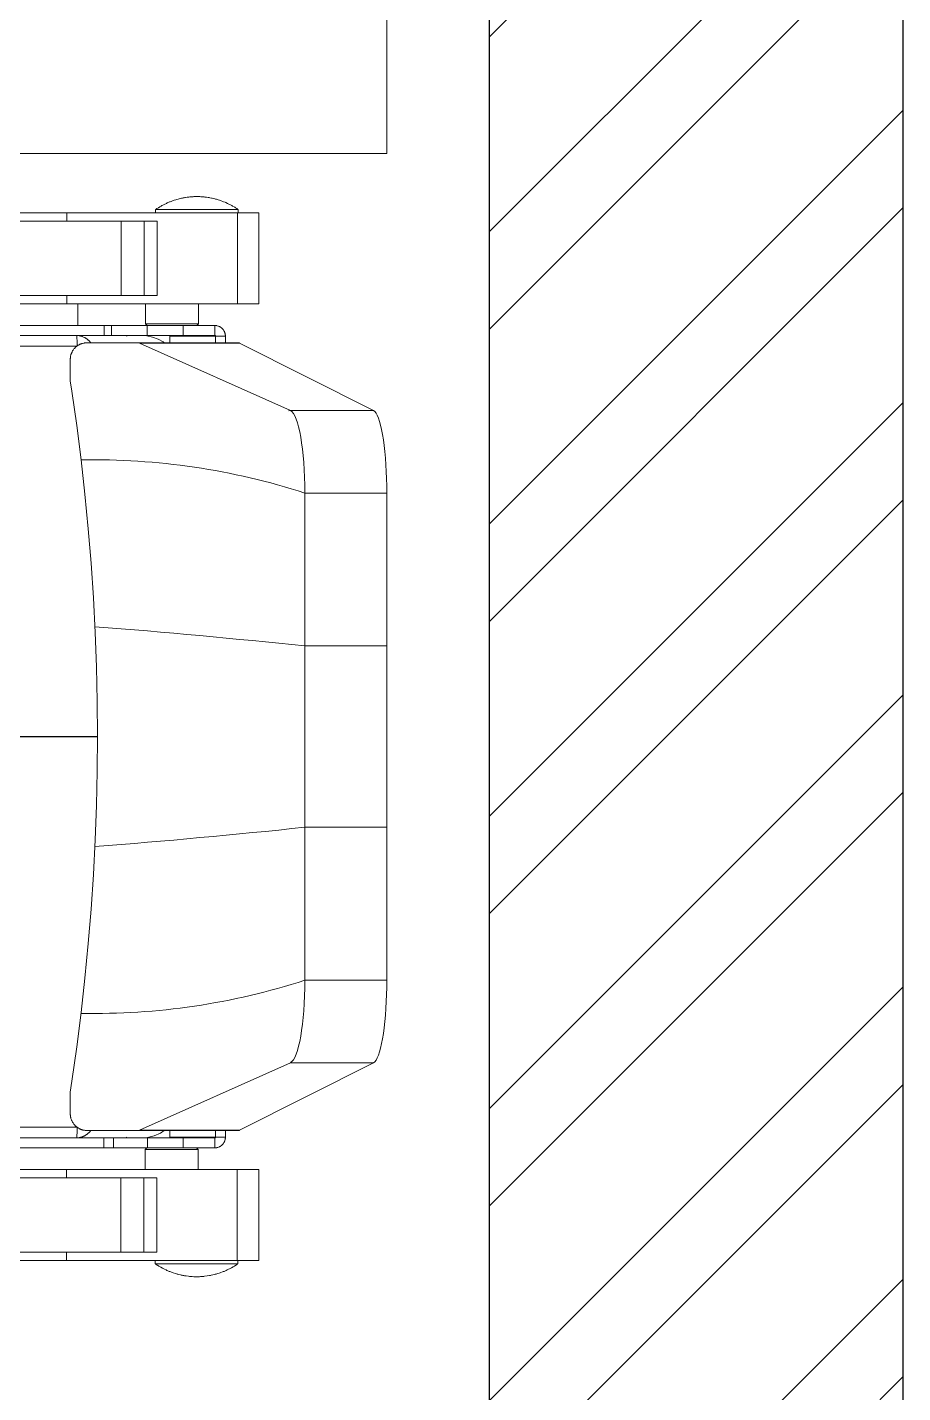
# Model space of a CAD drawing. Header units: feet. Extents: x 3067008 to 3074218, y -5466580 to -5451130.
# Drawn here: x 3073039 to 3073568, y -5455291 to -5454466 of the extents above; entities that cross this region are included whole.
import ezdxf

# ---------------------------------------------------------------- set-up
doc = ezdxf.new("R2010")
doc.units = ezdxf.units.FT
doc.header["$LTSCALE"] = 33
doc.header["$MEASUREMENT"] = 0
doc.linetypes.add('HIDDEN', pattern=[9.524999999999995, 6.349999999999997, -3.174999999999998])
doc.layers.add('A-WALL', color=1, linetype='Continuous')
for name, color, linetype, lineweight in [('LENS-DIM', 252, 'Continuous', 5), ('LENS-FURNITURE', 13, 'Continuous', 9), ('LK-FURNITURE', 13, 'Continuous', 9), ('LN-HATCH', 251, 'Continuous', 0)]:
    doc.layers.add(name, color=color, linetype=linetype, lineweight=lineweight)

# ---------------------------------------------------------------- blocks, each defined once
blk = doc.blocks.new('A$Ceb5d2849')
at = {"layer": 'LN-HATCH'}
h = blk.add_hatch(dxfattribs=at)
h.set_pattern_fill('ANSI32', color=256, scale=333, angle=180)
h.set_pattern_definition([(225, (-4855153.921545184, 5277309.766559889), (88.29995930067012, -88.29995930067015), []), (225, (-4855212.788184619, 5277309.766559889), (88.29995930067012, -88.29995930067015), [])])
edge = h.paths.add_edge_path()
edge.add_line((3911.997087976896, -6821.441672743297), (3911.997087976896, -9854.441672743298))
edge.add_line((3911.997087976896, -9854.441672743298), (4156.997087976895, -9854.441672743298))
edge.add_line((4156.997087976895, -9854.441672743298), (4156.997087976895, -6769.441672743297))
edge.add_line((4156.997087976895, -6769.441672743297), (3911.997087976896, -6769.441672743297))
edge = h.paths.add_edge_path()
edge.add_line((4156.997087976895, -3694.441672743298), (3911.997087976896, -3694.441672743298))
edge.add_line((3911.997087976896, -3694.441672743298), (3911.997087976896, -6514.441672743298))
edge.add_line((3911.997087976896, -6514.441672743298), (4156.997087976895, -6514.441672743298))
edge.add_line((4156.997087976895, -6571.441672742366), (4156.997087976895, -3698.258792048321))
h.paths.add_polyline_path([(4156.997087976895, -474.4416727432981), (3906.997087976895, -474.4416727432981), (3906.997087976895, -3434.441672743298), (4156.997087976895, -3434.441672743298)])
h.paths.add_polyline_path([(4156.997087976895, 1955.55832725577), (366.9970879768953, 1955.55832725577), (366.9970879768953, 1705.558327256702), (3906.997087976895, 1705.558327256702), (3906.997087976895, -224.4416727432981), (4156.997087976895, -224.4416727432981)])
edge = h.paths.add_edge_path()
edge.add_line((-2403.002912023105, 2980.558327257633), (-2153.002912023105, 2980.558327257633))
edge.add_line((-2183.002912023105, 2980.558327256702), (-2183.002912023105, 4135.558327257633))
edge.add_line((-2183.002912023105, 4135.558327257633), (-883.0029120231047, 4135.558327257633))
edge.add_line((-883.0029120231047, 4135.558327257633), (-883.0029120231047, 1705.55832725577))
edge.add_line((-883.0029120231047, 1705.55832725577), (131.9970879713073, 1705.55832725577))
edge.add_line((131.9970879713073, 1705.55832725577), (131.9970879713073, 1955.55832725577))
edge.add_line((131.9970879713073, 1955.55832725577), (-633.0029120231047, 1955.55832725577))
edge.add_line((-633.0029120231047, 1955.55832725577), (-633.0029120231047, 4385.558327257633))
edge.add_line((-633.0029120231047, 4385.558327257633), (-2403.002912023105, 4385.558327257633))
edge.add_line((-2403.002912023105, 4385.558327257633), (-2403.002912023105, 2987.834062271751))
edge = h.paths.add_edge_path()
edge.add_line((-2403.002912023105, 2698.558327257633), (-2403.002912023105, -291.4416727423668))
edge.add_line((-2403.002912023105, -259.4416727423668), (-2183.002912023105, -259.4416727423668))
edge.add_line((-2183.002912023105, -259.4416727423668), (-2183.002912023105, 2695.558327257634))
edge.add_line((-2183.002912023105, 2695.558327257634), (-2403.002912023105, 2695.558327257634))
h.paths.add_polyline_path([(-2153.002912023105, -529.4416727423667), (-2403.002912023105, -529.4416727423667), (-2403.002912023105, -3449.441672742367), (-2153.002912023105, -3449.441672742367)])
edge = h.paths.add_edge_path()
edge.add_line((-2403.002912023105, -6548.441672742367), (-2153.002912023105, -6548.441672742367))
edge.add_line((-2153.002912023105, -6571.441672743297), (-2153.002912023105, -3699.441672742367))
edge.add_line((-2153.002912023105, -3699.441672742367), (-2403.002912023105, -3699.441672742367))
edge.add_line((-2403.002912023105, -3699.441672742367), (-2403.002912023105, -6571.441672743297))
edge = h.paths.add_edge_path()
edge.add_line((-2403.002912023105, -6791.441672742367), (-2403.002912023105, -9911.441672742369))
edge.add_line((-2403.002912023105, -9876.441672742367), (-2153.002912023105, -9876.441672742367))
edge.add_line((-2153.002912023105, -9876.441672742367), (-2153.002912023105, -6796.441672742367))
edge.add_line((-2153.002912023105, -6796.441672742367), (-2403.002912023105, -6796.441672742367))
at = {"layer": 'A-WALL'}
for p, q in [((4156.997087976895, 1955.55832725577), (4156.997087976895, -10131.44167274329)), ((3906.997087976895, 1705.55832725577), (3906.997087976895, -224.4416727432981))]:
    blk.add_line(p, q, dxfattribs=at)
blk = doc.blocks.new('TRIAL SET CABINET 633x500')
at = {"layer": 'LENS-FURNITURE'}
blk.add_lwpolyline([(119.4230440827086, -352.4817388160154), (119.4230440827086, -985.4817388160156), (-380.5769559172913, -985.4817388160156), (-380.5769559172913, -352.4817388160154)], close=True, dxfattribs=at)
blk = doc.blocks.new('CHAIR UNIT')
at = {"layer": 'Defpoints', "linetype": 'HIDDEN'}
blk.add_line((0, 205.7260339055501), (0, -205.7260339055793), dxfattribs=at)
at = {"layer": 'LENS-FURNITURE'}
for points in [[(-147.1943452823906, 331.1256455461554), (-147.1943452823906, 380.5769559177861), (-151.5496397707611, 380.5495641275193), (-155.868411893025, 380.4491275675247), (-160.1324005834758, 380.2847768315114), (-164.2868219334632, 380.0565119194216), (-168.3225455321371, 379.7643328331469), (-172.1939183576032, 379.417370168172), (-175.8644182831049, 379.0064933290123), (-179.324914181605, 378.5499635048618), (-182.5480148121714, 378.0386501038447), (-185.4880669172853, 377.4725531241856), (-188.1450704988092, 376.8790643542597), (-190.491633602418, 376.2399226048728), (-192.5003649890422, 375.56425846598), (-194.1712641799822, 374.8612025405455), (-195.4860701132566, 374.1398854184954), (-196.4265212463215, 373.4003071072802), (-197.001748945564, 372.6515981986886), (-197.001748945564, 322.3967953379323)], [(-147.1943452823906, 380.5769559177861), (147.2308676522225, 380.5769559177861)], [(-54.7606068085879, 331.1256455461554), (-54.7606068085879, 380.5769559177861)], [(54.79712917841972, 331.1256455461554), (54.79712917841972, 380.5769559177861)], [(197.0474022049457, 322.3967953379323), (197.0474022049457, 372.6515981986886), (196.4721745047718, 373.4003071072802), (195.531722895801, 374.1398854184954), (194.2169169615954, 374.8612025405455), (192.546018009074, 375.56425846598), (190.5372868617996, 376.2399226048728), (188.1907232813537, 376.8790643542597), (185.5337199382484, 377.4725531241856), (182.5936678322032, 378.0386501038447), (179.3705674409866, 378.5499635048618), (175.9100713040679, 379.0064933290123), (172.2304407265037, 379.417370168172), (168.3681985521689, 379.7643328331469), (164.3324747160077, 380.0565119194216), (160.1780536044389, 380.2847768315114), (155.9140649139881, 380.4491275675247), (151.5952930301428, 380.5495641275193), (147.2308676522225, 380.5769559177861), (147.2308676522225, 331.1256455461554)], [(147.2308676522225, 331.1256455461554), (-147.1943452823906, 331.1256455461554)], [(-237.7881233915687, 231.2460509821831), (-197.001748945564, 322.3967953379323)], [(196.9560961686075, 321.200687206263), (197.0108795994893, 321.6754782196076), (197.0291409026831, 321.9220043245877)], [(197.0474022049457, 322.3967953379323), (237.8246457614005, 231.2460509821831)], [(-261.5002822503448, 290.2023122571991), (-261.5002822503448, 303.1951510048821), (-316.4938646722585, 303.1951510048821), (-316.4938646722585, 290.2023122571991), (-261.5002822503448, 290.2023122571991), (-261.5002822503448, 187.0174417796661)], [(316.4938649134711, 290.3940547816455), (316.4938649134711, 303.3868935330538), (261.500282490626, 303.3868935330538), (261.500282490626, 290.3940547816455), (316.4938649134711, 290.3940547816455), (316.4938649134711, 187.2091843059752)], [(-316.4938646722585, 290.6953644652968), (-318.4934651684017, 290.6953644652968), (-318.7856443449855, 290.2753570306231), (-319.0686928685753, 289.8553495922243), (-319.3426107419655, 289.435342155688), (-319.8904467262328, 288.5770660897541), (-320.1461032964289, 288.1387974603276), (-320.4108905177563, 287.700528830901), (-320.9039425933734, 286.8239915720769), (-321.1504689883441, 286.3765923452738), (-321.3878642562777, 285.9291931203334), (-321.6161293489859, 285.4817938935303), (-321.8443942032755, 285.0252640693507), (-322.2826628480107, 284.1122044266085), (-322.492666637525, 283.6465440087486), (-322.702670189552, 283.1900141845981), (-322.9035435663536, 282.7243537649047), (-323.0952860536054, 282.2495627496973), (-323.2870283024386, 281.7839023318665), (-323.4696403760463, 281.3091113166592), (-323.816602983512, 280.3595292862446), (-323.9900844059885, 279.8756076736609), (-324.1453045271336, 279.4008166584536), (-324.4557447666303, 278.4329734332859), (-324.6018342357129, 277.9490518225648), (-324.7387932911515, 277.4559996144672), (-324.8757523465902, 276.9720780018833), (-325.0035805124789, 276.4790257937857), (-325.2409762572497, 275.4929213775904), (-325.4601104594767, 274.5068169613951), (-325.5514162583277, 274.0046341559209), (-325.6518529467285, 273.5115819478233), (-325.8983791042119, 272.0050335332635), (-326.0901215914637, 270.4984851205372), (-326.1449052607641, 269.9963023150631), (-326.1905582789332, 269.4941195114516), (-326.2270804084837, 268.9828061086009), (-326.2636030139402, 268.4806233049894), (-326.2909947298467, 267.9693099040014), (-326.3183864448219, 267.4671270985273), (-326.3366477480158, 266.9649442930531), (-326.3457781616598, 266.453630892036), (-326.3549090512097, 265.951448086591), (-326.3549090512097, 265.4401346855739), (-326.3457781616598, 264.9288212845859), (-326.3366477480158, 264.4266384791117), (-326.3183864448219, 263.9153250781237), (-326.2636030139402, 262.9109594709007), (-326.2270804084837, 262.3996460699127), (-326.1905582789332, 261.8974632644385), (-326.1449052607641, 261.3952804589644), (-326.0901215914637, 260.8839670579764), (-325.8983791042119, 259.3774186433875), (-325.8162034796551, 258.8752358379133), (-325.7340283319354, 258.3821836316783), (-325.6518529467285, 257.8800008262042), (-325.5514162583277, 257.3778180225927), (-325.4601104594767, 256.8847658126324), (-325.3505431190133, 256.3825830090209), (-325.2409762572497, 255.8895307990606), (-325.0035805124789, 254.9034263828653), (-324.8757523465902, 254.4195047721441), (-324.7387932911515, 253.9264525640465), (-324.6018342357129, 253.4425309514626), (-324.4557447666303, 252.9586093388789), (-323.9900844059885, 251.5068445048529), (-323.816602983512, 251.0320534896455), (-323.6431217994541, 250.5481318770617), (-323.4696403760463, 250.0824714592309), (-323.2870283024386, 249.6076804421609), (-323.0952860536054, 249.1328894269536), (-322.9035435663536, 248.6672290072602), (-322.702670189552, 248.2015685894294), (-322.492666637525, 247.7359081697359), (-322.2826628480107, 247.279378347419), (-321.8443942032755, 246.3663187028142), (-321.6161293489859, 245.9097888804972), (-321.3878642562777, 245.4623896555568), (-321.1504689883441, 245.0149904287536), (-320.6574166752399, 244.1201919770101), (-320.4108905177563, 243.6819233475835), (-320.1461032964289, 243.2436547163234), (-319.8904467262328, 242.8145166842733), (-319.3426107419655, 241.9562406183104), (-319.0686928685753, 241.5362331817742), (-318.7856443449855, 241.1070951478905), (-318.4934651684017, 240.6962183068681), (-316.4938646722585, 240.6962183068681)], [(-318.4934651684017, 240.6962183068681), (-318.4934651684017, 290.6953644652968)], [(-316.4938646722585, 290.2023122571991), (-316.4938646722585, 187.0174417796661)], [(-237.9707354661077, 230.1686405996735), (-237.9707354661077, 230.4151667065162), (-237.9707354661077, 290.9418905702769), (-237.9707354661077, 291.0423271302425), (-237.9616045765579, 291.1427636920707), (-237.943343273364, 291.2432002520654), (-237.9250824470073, 291.3345062183798), (-237.8976904936135, 291.4258121809981), (-237.8611681256443, 291.5262487428263), (-237.8246457595378, 291.6175547091407), (-237.7881233915687, 291.699730076245)], [(238.0163882486522, 230.1686405996735), (238.0163882486522, 230.4151667065162), (238.0163882486522, 290.9418905702769), (238.0163882486522, 291.0423271302425), (238.0072578350082, 291.1427636920707), (237.9889965318144, 291.2432002520654), (237.9707352295518, 291.3345062183798), (237.9433435136452, 291.4258121809981), (237.9068211466074, 291.5262487428263), (237.8702987795696, 291.6175547091407), (237.8246457614005, 291.699730076245)], [(261.500282490626, 290.3940547816455), (261.500282490626, 187.2091843059752)], [(316.4938649134711, 240.8879608331772), (318.4934654096141, 240.8879608331772), (318.7856445852667, 241.2988376741996), (319.0686931088567, 241.7188451107068), (319.6165286172182, 242.5771211766696), (320.1461032982916, 243.4353972426034), (320.6574166771023, 244.3119345014566), (320.9039428345858, 244.7593337282597), (321.1504689911381, 245.1976023576863), (321.3878644965589, 245.6450015844894), (321.6161293517798, 246.1015314068063), (321.8443944435567, 246.5489306317177), (322.063528646715, 247.0054604558973), (322.2826630882919, 247.4711208718654), (322.4926666393876, 247.927650696045), (322.7026704298332, 248.3933111157385), (322.9035433297977, 248.8589715354319), (323.095286055468, 249.3246319532627), (323.2870285427198, 249.79942296847), (323.4696406163275, 250.2650833881635), (323.8166032247245, 251.214665418549), (323.9900844087824, 251.6985870292992), (324.1453045289964, 252.1733780463692), (324.4557447684929, 253.1412212678115), (324.6018344759941, 253.6342734777718), (324.8757521100342, 254.6021167010767), (325.0035807527603, 255.0951689073118), (325.2409760206938, 256.0812733253697), (325.3505433602259, 256.5743255334673), (325.4509798102081, 257.0765083389415), (325.5514164986089, 257.5695605470392), (325.6518529485911, 258.0717433525133), (325.7340283347294, 258.564795560611), (325.8162037208677, 259.0669783642224), (325.962293189019, 260.0713439733081), (326.0901215933263, 261.0757095842564), (326.1357746114954, 261.5778923878679), (326.1905580433086, 262.0892057888559), (326.2636027773841, 263.0935713998333), (326.2909949701279, 263.6048848008213), (326.3183866860345, 264.1070676062954), (326.3366477508098, 264.6183810072835), (326.3457784019411, 265.1205638090323), (326.3549088146537, 265.6318772118829), (326.3549088146537, 266.1340600154945), (326.3457784019411, 266.6453734164825), (326.3366477508098, 267.1475562219566), (326.3183866860345, 267.6588696229737), (326.2909949701279, 268.1610524284188), (326.2636027773841, 268.6723658294359), (326.1905580433086, 269.6767314403842), (326.1357746114954, 270.1880448413722), (326.0901215933263, 270.6902276449837), (325.962293189019, 271.6945932540693), (325.8162037208677, 272.698958863155), (325.7340283347294, 273.2011416686291), (325.6518529485911, 273.6941938767559), (325.4509798102081, 274.6985594877042), (325.3505433602259, 275.1916116958018), (325.2409760206938, 275.6846639020368), (325.0035807527603, 276.6707683200948), (324.8757521100342, 277.1638205281925), (324.7387935314328, 277.6477421407762), (324.6018344759941, 278.1407943488739), (324.4557447684929, 278.6247159614577), (324.1453045289964, 279.5925591829), (323.9900844087824, 280.06735019997), (323.8166032247245, 280.5512718106911), (323.4696406163275, 281.5008538411057), (323.2870285427198, 281.975644856313), (322.9035433297977, 282.9069656938082), (322.7026704298332, 283.3726261135016), (322.2826630882919, 284.3039469510259), (321.8443944435567, 285.2170065975224), (321.6161293517798, 285.6644058224629), (321.3878644965589, 286.1209356447798), (321.1504689911381, 286.5683348697203), (320.9039428345858, 287.0157340965234), (320.6574166771023, 287.4540027277835), (320.1461032982916, 288.3305399866367), (319.8813160769641, 288.7596780186868), (319.6165286172182, 289.1979466499762), (319.3426109822467, 289.6179540846206), (319.0686931088567, 290.0470921166707), (318.7856445852667, 290.4670995550696), (318.4934654096141, 290.8871069916058), (316.4938649134711, 290.8871069916058)], [(318.4934654096141, 290.8871069916058), (318.4934654096141, 240.8879608331772)], [(-237.9707354661077, 277.1729511237063), (-241.9973281733692, 277.1729511237063), (-241.9973281733692, 283.0804470272269), (-242.1890708990395, 283.0804470272269), (-242.572555873543, 283.0621858343365), (-242.7642983607948, 283.0439246414462), (-242.9560410864651, 283.016532853042), (-243.1386529225856, 282.9891410627752), (-243.3303954098374, 282.9526186751318), (-243.5130072459578, 282.9160962912137), (-243.7047497322783, 282.8704433080275), (-244.0699736420065, 282.7608761506854), (-244.2434548269957, 282.6969619765005), (-244.4260669015348, 282.6239172049099), (-244.7730295080692, 282.4778276617871), (-244.946510931477, 282.3956522928201), (-245.1199921155348, 282.304346330231), (-245.2843428868801, 282.2130403639167), (-245.6130444295705, 282.0121672420937), (-245.7682645497844, 281.9026000847225), (-245.9234849084169, 281.7839023318665), (-246.0695743765682, 281.6743351744953), (-246.2247944967821, 281.5465068224002), (-246.3617535531521, 281.4186784740014), (-246.5078430213034, 281.2908501237689), (-246.6448018383236, 281.1630217716447), (-246.7726300042123, 281.0169322285219), (-246.9004586469382, 280.8799732846091), (-247.028286812827, 280.7338837396237), (-247.1469848044216, 280.5877941964718), (-247.3661190066486, 280.2773539173068), (-247.4756861086935, 280.1130031812645), (-247.5761225586757, 279.9577830407361), (-247.6765592470765, 279.7843017092091), (-247.7678650459274, 279.6199509731668), (-247.9322160556912, 279.2729883082211), (-248.0783055238426, 278.9260256413836), (-248.2061336897313, 278.5608017835184), (-248.2609175983816, 278.3781898564775), (-248.3065706174821, 278.1955779275449), (-248.3522233972326, 278.0038354012358), (-248.3887457642704, 277.8212234723032), (-248.416137480177, 277.6294809478859), (-248.4435294345021, 277.4468690189534), (-248.4709211494774, 277.2551264926442), (-248.48005180154, 277.0633839663351), (-248.4983128663152, 276.871641440026), (-248.4983128663152, 276.6798989156086)], [(-237.9707354661077, 283.0804470272269), (-241.9973281733692, 283.0804470272269)], [(248.4983131065965, 276.6798989156086), (248.4709211522713, 277.2551264926442), (248.4435294363648, 277.4468690189534), (248.4161377204582, 277.6294809478859), (248.3887460045516, 277.8212234723032), (248.3522233990953, 278.0038354012358), (248.3065703809261, 278.1955779275449), (248.1422196086496, 278.743413712451), (248.0783055257052, 278.9260256413836), (247.9322160575539, 279.2729883082211), (247.8500406723469, 279.4464696397481), (247.758734873496, 279.6199509731668), (247.6674288362265, 279.7843017092091), (247.5761227989569, 279.9577830407361), (247.4756861105561, 280.1130031812645), (247.3661192469299, 280.2773539173068), (247.1469845678657, 280.5877941964718), (247.0282870531082, 280.7338837396237), (246.9004586488008, 280.8799732846091), (246.7726302444935, 281.0169322285219), (246.6448020786047, 281.1630217716447), (246.5078430231661, 281.2908501237689), (246.0695743784309, 281.6743351744953), (245.9234846718609, 281.7839023318665), (245.7682647900656, 281.9026000847225), (245.6130444314331, 282.0121672420937), (245.2843431271613, 282.2130403639167), (245.119992355816, 282.304346330231), (244.9465109333396, 282.3956522928201), (244.7730297483504, 282.4778276617871), (244.426067141816, 282.6239172049099), (244.243455067277, 282.6969619765005), (244.0699736438692, 282.7608761506854), (243.8873615702614, 282.8156597312191), (243.6956193214282, 282.8704433080275), (243.5130072478205, 282.9160962912137), (243.3303954117, 282.9526186751318), (243.1386529244483, 282.9891410627752), (242.9469104371965, 283.016532853042), (242.7642983626574, 283.0439246414462), (242.5725558754057, 283.0621858343365), (242.1890709009022, 283.0804470272269), (241.9973284136504, 283.0804470272269), (241.9973284136504, 277.1729511237063), (238.0163882486522, 277.1729511237063)], [(241.9973284136504, 283.0804470272269), (238.0163882486522, 283.0804470272269)], [(-242.4995111394673, 257.6517359141144), (-242.4995111394673, 276.6798989156086), (-248.4983128663152, 276.6798989156086), (-248.4983128663152, 257.6517359141144)], [(-242.4995111394673, 249.288109567482), (-242.462988534011, 249.4341991106048), (-242.353421671316, 249.5528968653525), (-242.1890708990395, 249.6076804421609), (-241.9973281733692, 249.6076804421609), (-241.9973281733692, 277.1729511237063), (-242.0521118436009, 277.1729511237063), (-242.0977648627013, 277.1638205281925), (-242.1525482935831, 277.1455593353021), (-242.2438543308526, 277.1090369495214), (-242.289507349953, 277.0816451610881), (-242.3351603681222, 277.0451227734447), (-242.3716824967414, 277.008600387664), (-242.3990746894851, 276.9720780018833), (-242.4538581203669, 276.8807720374316), (-242.4721194235608, 276.8351190561079), (-242.4903804883361, 276.7803354774369), (-242.4995111394673, 276.7346824961423), (-242.4995111394673, 276.6798989156086)], [(242.49951114133, 249.2972401629959), (242.4355970583856, 249.461590899009), (242.3990744529292, 249.5072438821662), (242.3808131497353, 249.5163744777092), (242.3808131497353, 249.5255050731939), (242.2073319656774, 249.6076804421609), (241.9973284136504, 249.6076804421609), (241.9973284136504, 277.1729511237063), (242.0521118454635, 277.1729511237063), (242.097764864564, 277.1638205281925), (242.1525485347956, 277.1455593353021), (242.2438545711338, 277.1090369495214), (242.2895075902343, 277.0816451610881), (242.3260297188535, 277.0451227734447), (242.3716827370226, 277.008600387664), (242.3990744529292, 276.9720780018833), (242.4538583606481, 276.8807720374316), (242.4721191879362, 276.8351190561079), (242.481250077486, 276.7803354774369), (242.4903804901987, 276.7346824961423), (242.49951114133, 276.6798989156086)], [(242.49951114133, 257.6517359141144), (242.49951114133, 276.6798989156086), (248.4983131065965, 276.6798989156086), (248.4983131065965, 257.6517359141144)], [(-248.4983128663152, 265.6957913879305), (-249.5026785582304, 266.6910264015314), (-261.5002822503448, 266.6910264015314)], [(-249.5026785582304, 234.6974164407293), (-249.5026785582304, 266.6910264015314)], [(261.500282490626, 266.8827689259487), (249.4935479089618, 266.8827689259487), (248.4983131065965, 265.887533912377)], [(249.4935479089618, 266.8827689259487), (249.4935479089618, 234.8800283696619)], [(-241.9973281733692, 249.6076804421609), (-240.6551305251196, 249.5711580582429), (-239.31293287687, 249.5528968653525), (-237.9707354661077, 249.5255050731939)], [(238.0163882486522, 249.5346356705995), (239.3494554832578, 249.5528968653525), (241.9973284136504, 249.6076804421609)], [(-266.4947185218334, 187.0174417796661), (-266.4947185218334, 241.6549309346592), (-311.4994284007698, 241.6549309346592), (-311.4994284007698, 187.0174417796661)], [(-237.9707354661077, 201.772485642432), (-238.1807390172034, 201.6081349064188), (-238.3724815044552, 201.4529147677531), (-238.5733546428383, 201.2885640317108), (-238.76509713009, 201.1150827001547), (-238.9477092046291, 200.9416013667651), (-239.1394516918808, 200.7681200333463), (-239.31293287687, 200.5855081044138), (-239.4864142984152, 200.3937655781338), (-239.6598954834044, 200.2111536492011), (-239.8333769068122, 200.0102805273782), (-239.9885972645134, 199.8185380029316), (-240.1529477983713, 199.6176648811088), (-240.3081679176539, 199.407661163772), (-240.4542576242238, 199.2067880419781), (-240.6003470933065, 198.996784320916), (-240.8742649666965, 198.5585156933521), (-241.1299215368927, 198.1202470620628), (-241.2486192891374, 197.8919821518356), (-241.3581866286695, 197.6637172416085), (-241.4677534922958, 197.4263217321422), (-241.5773208327591, 197.1980568219151), (-241.6777575202285, 196.9606613143114), (-241.7690633200109, 196.7232658067369), (-241.8512387052178, 196.4858702991041), (-241.942544741556, 196.239344194124), (-242.015589476563, 196.0019486865494), (-242.0886342106387, 195.7554225834319), (-242.1525482935831, 195.5088964784518), (-242.2164626149461, 195.2532397779285), (-242.2712460467592, 195.0067136729485), (-242.3168990649283, 194.760187569831), (-242.3625520840287, 194.5045308674744), (-242.4355968181044, 193.9932174664864), (-242.462988534011, 193.7466913633689), (-242.4995111394673, 193.2353779623809), (-242.4995111394673, 232.0769352578791), (-242.1708095967769, 236.1035282934608), (-241.1573134902865, 240.1301213272091), (-239.5046756025404, 243.8280128888727), (-237.9707354661077, 246.0376172307296)], [(238.0163882486522, 246.0558784236201), (238.5277016274631, 245.4076060768566), (240.2442538365722, 242.3762480548467), (241.5042763389647, 239.0527109465329), (242.2438545711338, 235.6378678737674), (242.49951114133, 232.0769352578791), (242.49951114133, 193.2353779623809), (242.49951114133, 83.9969220382045)], [(311.4994284026325, 187.2091843059752), (311.4994284026325, 241.8466734609683), (266.4947185236961, 241.8466734609683), (266.4947185236961, 187.2091843059752)], [(-266.4947185218334, 233.8208791819052), (-311.4994284007698, 233.8208791819052)], [(-261.5002822503448, 234.6974164407293), (-249.5026785582304, 234.6974164407293), (-248.4983128663152, 235.6926514524384)], [(-248.4983128663152, 215.3679437555839), (-248.4983128663152, 209.633929185482), (-242.4995111394673, 209.633929185482), (-242.4995111394673, 215.3679437555839), (-248.4983128663152, 215.3679437555839), (-248.4983128663152, 235.9391775574186)], [(-242.4995111394673, 235.9391775574186), (-242.4995111394673, 215.3679437555839)], [(242.49951114133, 214.3087945678271), (242.49951114133, 209.7617575375771), (248.4983131065965, 209.7617575375771), (248.4983131065965, 214.3087945678271), (242.49951114133, 214.3087945678271), (242.49951114133, 235.9026551716379)], [(248.4983131065965, 214.3087945678271), (248.4983131065965, 235.9026551716379)], [(248.4983131065965, 235.8843939806102), (249.4935479089618, 234.8800283696619), (261.500282490626, 234.8800283696619)], [(311.4994284026325, 234.0126217063517), (266.4947185236961, 234.0126217063517)], [(-242.4995111394673, 222.6085067421372), (-242.4355968181044, 222.9919917910302), (-242.3990746894851, 223.0924283528584), (-242.389943799004, 223.1198201431543), (-242.3808133862912, 223.1380813360447), (-242.2073319638148, 223.3663462462719), (-241.9973281733692, 223.612872351252)], [(241.9973284136504, 223.7041783138411), (242.1890709009022, 223.4485216152098), (242.3534214347601, 223.2019955102296), (242.4629887742922, 222.9554694071121), (242.49951114133, 222.6998127047555)], [(-266.4947185218334, 219.8419360179978), (-311.4994284007698, 219.8419360179978)], [(311.4994284026325, 220.0336785424442), (266.4947185236961, 220.0336785424442)], [(-248.4983128663152, 209.633929185482), (-248.4983128663152, 149.3902538124821)], [(-242.4995111394673, 209.633929185482), (-242.4995111394673, 149.3902538124821)], [(242.49951114133, 149.4724291795573), (242.49951114133, 209.7617575375771)], [(248.4983131065965, 149.4724291795573), (248.4983131065965, 209.7617575375771)], [(-237.9707354661077, 199.4624447406095), (-237.9707354661077, 199.3620081787521), (-237.9707354661077, 199.1154820756346), (-237.9524741638452, 198.6406910604273), (-237.9250824470073, 198.3941649573098), (-237.870298538357, 197.9193739402399), (-237.8337764106691, 197.6819784344989), (-237.7424703733995, 197.2071874174289), (-237.6876867031679, 196.969791911717), (-237.6237726202234, 196.7323964022216), (-237.5598585372791, 196.5041314919945), (-237.4868138032034, 196.2758665799046), (-237.4046381786466, 196.0384710723301), (-237.3224630318582, 195.8193367576168), (-237.2402876457199, 195.5910718473896), (-237.1398509573191, 195.3719375308136), (-237.0394142689183, 195.1436726205866), (-236.9389778189361, 194.9336689013871), (-236.8294107168913, 194.7145345885365), (-236.4733174592256, 194.0845234328299), (-236.336358403787, 193.8836503110069), (-236.2085299994796, 193.682777189184), (-236.062440530397, 193.4819040654984), (-235.770261593163, 193.0984190147719), (-235.4598211143166, 192.7331951569067), (-235.29547058139, 192.5505832279741), (-235.1311198100447, 192.3771018964471), (-234.957638386637, 192.2036205630283), (-234.7841572025791, 192.039269826986), (-234.6015451289714, 191.8749190909439), (-234.2363212183118, 191.5644788117788), (-233.8528362438083, 191.2722997255041), (-233.4510899670422, 190.9983818321198), (-233.2502168286592, 190.8705534818581), (-233.0402132775635, 190.7427251316256), (-232.6202059350908, 190.5053296240221), (-232.4102019071579, 190.3957624666509), (-231.9719335008413, 190.1948893429944), (-231.7436686465517, 190.1035833803762), (-231.5245339665562, 190.0122774140618), (-231.0680044963956, 189.8479266780196), (-230.8306087525561, 189.7748819083208), (-230.6023438982665, 189.7109677341068), (-230.3649483919144, 189.6561841535731), (-230.1366833001375, 189.601400574902), (-229.8992880322039, 189.5466169980936), (-229.661892526783, 189.5009640130738), (-229.4153663692996, 189.464441627264), (-228.9405753575266, 189.4096580504556), (-228.7031796136871, 189.3913968575652), (-228.4566536955535, 189.3731356646749), (-228.2192584276199, 189.364005069161), (-227.9727320317179, 189.364005069161), (-214.8703261986375, 189.364005069161)], [(-214.8703261986375, 189.364005069161), (-208.0771623300389, 190.3592400808701), (-187.3689696602523, 193.2901615410519), (-166.6242546243593, 195.919773319445), (-145.8430172204971, 198.2389448168105), (-125.0252572111785, 200.2476760368445), (-104.1709748348221, 201.9459669739881), (-83.30756180733442, 203.3429482312058), (-62.41675754077732, 204.4203586137155), (-41.51682190690189, 205.1964593107113), (-20.59862544760107, 205.652989134891), (0.3195710116997361, 205.8082092735567), (21.22863681986928, 205.6438585375145), (42.14683327917009, 205.178198117821), (63.04676843620836, 204.3929668253113), (83.93757317960262, 203.3064258454251), (104.8009862070903, 201.9094445900701), (125.6461376938969, 200.1928924563108), (146.4638977032155, 198.1750306425965), (167.2451351061463, 195.846728546021), (187.9898503813892, 193.2171167694905), (208.6980430502444, 190.2679341164184), (214.9342405218631, 189.364005069161)], [(214.9342405218631, 189.364005069161), (228.018385052681, 189.364005069161), (228.2649112101644, 189.364005069161), (228.5023067155853, 189.3731356646749), (228.7397024594247, 189.3913968575652), (228.9862283784896, 189.4096580504556), (229.4610193902627, 189.464441627264), (229.6984148956835, 189.5009640130738), (229.9358104020357, 189.5466169980936), (230.6479969192296, 189.7109677341068), (230.8762620110065, 189.7748819083208), (231.1136572789401, 189.8479266780196), (231.3419223716483, 189.9301020469575), (231.5610565748066, 190.0122774140618), (231.7893214290962, 190.1035833803762), (232.0084558706731, 190.1948893429944), (232.2367207240313, 190.2953259048226), (232.446724514477, 190.3957624666509), (232.6658587176353, 190.5053296240221), (233.0858660591766, 190.7427251316256), (233.2958698496223, 190.8705534818581), (233.4967429880053, 190.9983818321198), (233.8984892647713, 191.2722997255041), (234.2819744776934, 191.5644788117788), (234.6471983874216, 191.8749190909439), (234.8298102235422, 192.039269826986), (235.0032914076, 192.2036205630283), (235.1767725925892, 192.3771018964471), (235.3411236014217, 192.5505832279741), (235.5054743736982, 192.7331951569067), (235.8159146141261, 193.0984190147719), (236.1080937888473, 193.4819040654984), (236.3820116622374, 193.8836503110069), (236.5098398281261, 194.0845234328299), (236.6376682324335, 194.2945271501376), (236.8750637378544, 194.7145345885365), (236.9846310783178, 194.9336689013871), (237.0850675273687, 195.1436726205866), (237.1855039782822, 195.3719375308136), (237.2768100146204, 195.5910718473896), (237.3681158144027, 195.8193367576168), (237.4502914380282, 196.0384710723301), (237.5324665848166, 196.2758665799046), (237.6055113198236, 196.5041314919945), (237.6694256402552, 196.7323964022216), (237.8337764125317, 197.4445829250617), (237.8794291922822, 197.6819784344989), (237.9159517977387, 197.9193739402399), (237.9707352295518, 198.3941649573098), (237.9889965318144, 198.6406910604273), (238.0072578350082, 198.878086568031), (238.0163882486522, 199.1154820756346), (238.0163882486522, 199.3620081787521), (238.0163882486522, 199.4624447406095)], [(-235.998526209034, 193.4910346647375), (-236.5372317805886, 193.4910346647375), (-237.0850672870874, 193.5001652602513), (-238.1624777149409, 193.4819040654984), (-238.7103134598583, 193.4727734699845), (-239.2490187939257, 193.454512277094), (-239.796854538843, 193.4271204868273), (-240.335559871979, 193.399728698423), (-241.4129700604826, 193.3266839268326), (-241.9608060447499, 193.2810309436754), (-242.4995111394673, 193.2353779623809), (-242.4995111394673, 58.99734895897562), (-242.1799402479082, 56.97035654791398), (-241.2486192891374, 54.76075220605707), (-239.7512015206739, 52.45984190161107), (-237.6968173552305, 50.04936443979386), (-235.998526209034, 48.35107349889586), (-235.998526209034, 193.3905981029093)], [(261.500282490626, 193.9840868709725), (248.4983131065965, 193.9840868709725)], [(-316.4938646722585, 155.188182556798), (-316.4938646722585, 187.0174417796661), (-311.4994284007698, 187.0174417796661), (-311.4994284007698, 155.188182556798)], [(-266.4947185218334, 155.188182556798), (-266.4947185218334, 187.0174417796661), (-261.5002822503448, 187.0174417796661), (-261.5002822503448, 155.188182556798)], [(261.500282490626, 155.3799250812444), (261.500282490626, 187.2091843059752), (266.4947185236961, 187.2091843059752), (266.4947185236961, 155.3799250812444)]]:
    blk.add_lwpolyline(points, dxfattribs=at)
for points in [[(-197.001748945564, 372.6515981986886), (-237.7881233915687, 291.699730076245), (-237.7881233915687, 231.2460509821831, 0.1104337528806687), (-237.9707354661077, 230.4151667065162), (-237.9707354661077, 199.4624447406095), (-237.9707354661077, 199.407661163772)], [(238.0163882486522, 199.407661163772), (238.0163882486522, 199.4624447406095), (238.0255186613649, 230.4151667065162, 0.1070548578999295), (237.8246457614005, 231.2460509821831), (237.8246457614005, 291.699730076245), (197.0474022049457, 372.6515981986886)], [(235.9985264493153, 193.4910346647375, -0.0268683223407803), (242.49951114133, 193.2353779623809), (242.481250077486, 193.4910346647375), (242.4629887742922, 193.737560767855), (242.4082053434104, 194.248874168843), (242.3716827370226, 194.4954002719605), (242.3260297188535, 194.7510569743172), (242.2803767006844, 194.9975830774347), (242.2255932688713, 195.2441091824148), (242.1708095986396, 195.4997658810462), (242.1068955156952, 195.7371613905125), (242.033850543201, 195.98368749363), (241.9516753954813, 196.2302135967475), (241.8786306614056, 196.4676091062138), (241.6960185877979, 196.9424001195584), (241.4951454484835, 197.4171911366284), (241.2760112453252, 197.8737209589453), (241.1573134921491, 198.1019858691725), (240.901656921953, 198.5402545004617), (240.7646978665143, 198.759388815175), (240.6277388110757, 198.9693925325118), (240.3355596354231, 199.3893999708816), (240.1894701663405, 199.5902730927046), (240.0251196343452, 199.7911462126649), (239.8698992757127, 199.982888738974), (239.6964180916548, 200.1837618607969), (239.5320670809597, 200.3663737897296), (239.3585858969018, 200.5581163141469), (239.1759740617126, 200.7315976475656), (238.9933619871736, 200.9142095764982), (238.8016194999218, 201.0876909080543), (238.4181345254183, 201.4163923801098), (238.0163882486522, 201.7268326611374)], [(249.0004958333448, 73.27760180656333, 0.0042774242368321), (235.9985264493153, 73.35064657812472), (235.9985264493153, 193.3358145242091)]]:
    blk.add_lwpolyline(points, format="xyb", dxfattribs=at)
for points in [[(-248.4983128663152, 235.9391775574186), (-242.4995111394673, 235.9391775574186), (-242.4995111394673, 257.6517359141144), (-248.4983128663152, 257.6517359141144)], [(248.4983131065965, 257.6517359141144), (242.49951114133, 257.6517359141144), (242.49951114133, 235.9026551716379), (248.4983131065965, 235.9026551716379)], [(316.4938649134711, 187.2091843059752), (311.4994284026325, 187.2091843059752), (311.4994284026325, 155.3799250812444), (316.4938649134711, 155.3799250812444)]]:
    blk.add_lwpolyline(points, close=True, dxfattribs=at)
for centre, radius, start, end in [((247.3437575539574, 203.6344618745788), 414.6255135707222, 162.0922615221591, 181.0762253569658), ((4674.921226616947, -167.4734586097474), 4755.890170314926, 173.9821536600701, 175.5168892674016), ((-4674.884704247117, -167.4734586097474), 4755.890170314926, 4.48311073259838, 6.017846339929849), ((-247.3072351841256, 203.6344618745788), 414.6255135707222, 358.9237746430342, 17.90773847784086)]:
    blk.add_arc(centre, radius, start, end, dxfattribs=at)
for points in [[(-147.185214869678, 331.1256455461554), (-173.1104475129396, 331.1268626547827), (-194.7351094987243, 327.3390411077707), (-196.9946135012433, 322.4022024771257)], [(197.0474022049457, 322.4059259353089), (194.7886019721627, 327.3390411077707), (173.1639402247965, 331.1268626547827), (147.2390387244522, 331.1268626547827)]]:
    blk.add_open_spline(points, degree=3, dxfattribs=at)

msp = doc.modelspace()

# ---------------------------------------------------------------- block references
at = {"layer": 'LENS-DIM', "color": 2}
msp.add_blockref('A$Ceb5d2849', (3069411.313276538, -5455515.528144094), dxfattribs=at)
at = {"layer": 'LENS-FURNITURE', "rotation": 180}
msp.add_blockref('TRIAL SET CABINET 633x500', (3072875.915367794, -5454894.470591898), dxfattribs=at)
at = {"layer": 'LK-FURNITURE', "xscale": -1, "rotation": 270}
msp.add_blockref('CHAIR UNIT', (3072875.915367794, -5454894.470591898), dxfattribs=at)

doc.saveas('drawing.dxf')
